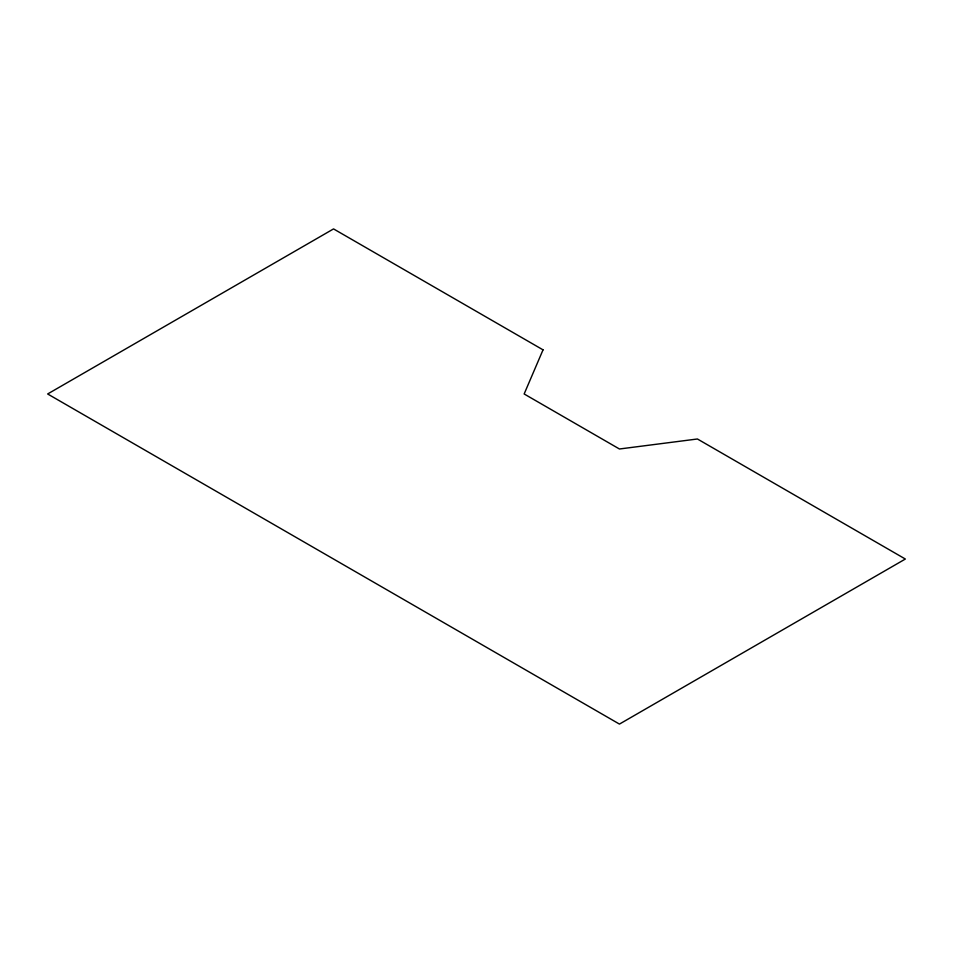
<?xml version="1.0" encoding="UTF-8"?>
<svg xmlns="http://www.w3.org/2000/svg" width="953" height="953" viewBox="0 0 953 953"><rect width="100%" height="100%" fill="white"/><g stroke="black" fill="none" stroke-linecap="round" stroke-linejoin="round"><path stroke-width="1.43" d="M543.031 349.846L524.15 393.97L619.45 448.994L697.429 438.988L905.35 559.03L619.45 724.089L47.65 393.97L333.55 228.911L543.031 349.846"/></g></svg>
